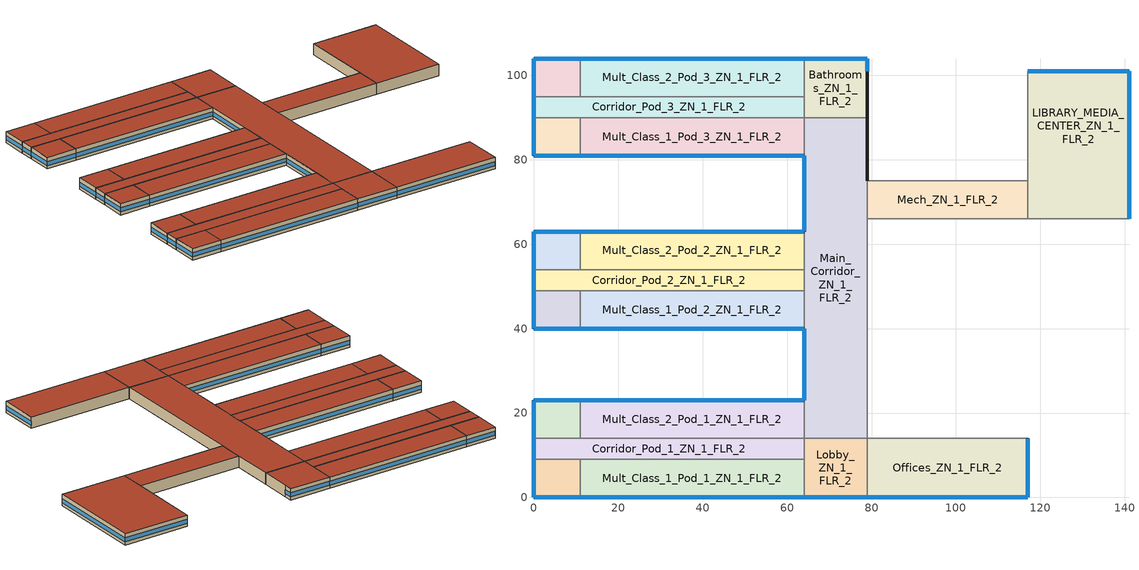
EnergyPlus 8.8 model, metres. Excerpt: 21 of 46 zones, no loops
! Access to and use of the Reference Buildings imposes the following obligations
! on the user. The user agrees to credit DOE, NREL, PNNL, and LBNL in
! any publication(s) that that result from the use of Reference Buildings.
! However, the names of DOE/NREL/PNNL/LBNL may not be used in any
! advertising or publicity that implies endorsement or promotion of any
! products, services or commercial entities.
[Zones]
Bathrooms_ZN_1_FLR_2
 floor to Bathrooms_ZN_1_FLR_1 (INT-FLOOR-TOPSIDE): 64,104 79,104 79,90 64,90 z4
 wall outside (Steel Frame Non-res Ext Wall): 79,90 79,101 79,104 64,104 z4:8
 wall to Main_Corridor_ZN_1_FLR_2 (int-walls): 64,90 79,90 z4:8
 wall to Mult_Class_2_Pod_3_ZN_1_FLR_2 (int-walls): 64,104 64,95 z4:8
 wall to Corridor_Pod_3_ZN_1_FLR_2 (int-walls): 64,95 64,90 z4:8
 window (Window Non-res Fixed): 79,101.05 79,103.95 z5.1:6.55; 78.95,104 64.05,104 z5.1:6.51
 roof outside (IEAD Non-res Roof): 64,90 79,90 79,104 64,104 z8
Corner_Class_1_Pod_1_ZN_1_FLR_2
 floor to Corner_Class_1_Pod_1_ZN_1_FLR_1 (INT-FLOOR-TOPSIDE): 0,9 11,9 11,0 0,0 z4
 wall outside (Steel Frame Non-res Ext Wall): 0,9 0,0 11,0 z4:8
 wall to Mult_Class_1_Pod_1_ZN_1_FLR_2 (int-walls): 11,0 11,9 z4:8
 wall to Corridor_Pod_1_ZN_1_FLR_2 (int-walls): 11,9 0,9 z4:8
 window (Window Non-res Fixed): 0.05,0 10.95,0 z5.1:6.51; 0,8.95 0,0.05 z5.1:6.52
 roof outside (IEAD Non-res Roof): 0,0 11,0 11,9 0,9 z8
Corner_Class_1_Pod_2_ZN_1_FLR_2
 floor to Corner_Class_1_Pod_2_ZN_1_FLR_1 (INT-FLOOR-TOPSIDE): 0,49 11,49 11,40 0,40 z4
 wall outside (Steel Frame Non-res Ext Wall): 0,49 0,40 11,40 z4:8
 wall to Mult_Class_1_Pod_2_ZN_1_FLR_2 (int-walls): 11,40 11,49 z4:8
 wall to Corridor_Pod_2_ZN_1_FLR_2 (int-walls): 11,49 0,49 z4:8
 window (Window Non-res Fixed): 0.05,40 10.95,40 z5.1:6.51; 0,48.95 0,40.05 z5.1:6.52
 roof outside (IEAD Non-res Roof): 0,40 11,40 11,49 0,49 z8
Corner_Class_1_Pod_3_ZN_1_FLR_2
 floor to Corner_Class_1_Pod_3_ZN_1_FLR_1 (INT-FLOOR-TOPSIDE): 0,90 11,90 11,81 0,81 z4
 wall outside (Steel Frame Non-res Ext Wall): 0,90 0,81 11,81 z4:8
 wall to Mult_Class_1_Pod_3_ZN_1_FLR_2 (int-walls): 11,81 11,90 z4:8
 wall to Corridor_Pod_3_ZN_1_FLR_2 (int-walls): 11,90 0,90 z4:8
 window (Window Non-res Fixed): 0.05,81 10.95,81 z5.1:6.51; 0,89.95 0,81.05 z5.1:6.52
 roof outside (IEAD Non-res Roof): 0,81 11,81 11,90 0,90 z8
Corner_Class_2_Pod_1_ZN_1_FLR_2
 floor to Corner_Class_2_Pod_1_ZN_1_FLR_1 (INT-FLOOR-TOPSIDE): 0,23 11,23 11,14 0,14 z4
 wall outside (Steel Frame Non-res Ext Wall): 11,23 0,23 0,14 z4:8
 wall to Corridor_Pod_1_ZN_1_FLR_2 (int-walls): 0,14 11,14 z4:8
 wall to Mult_Class_2_Pod_1_ZN_1_FLR_2 (int-walls): 11,14 11,23 z4:8
 window (Window Non-res Fixed): 10.95,23 0.05,23 z5.1:6.51; 0,22.95 0,14.05 z5.1:6.52
 roof outside (IEAD Non-res Roof): 0,14 11,14 11,23 0,23 z8
Corner_Class_2_Pod_2_ZN_1_FLR_2
 floor to Corner_Class_2_Pod_2_ZN_1_FLR_1 (INT-FLOOR-TOPSIDE): 0,63 11,63 11,54 0,54 z4
 wall outside (Steel Frame Non-res Ext Wall): 11,63 0,63 0,54 z4:8
 wall to Corridor_Pod_2_ZN_1_FLR_2 (int-walls): 0,54 11,54 z4:8
 wall to Mult_Class_2_Pod_2_ZN_1_FLR_2 (int-walls): 11,54 11,63 z4:8
 window (Window Non-res Fixed): 10.95,63 0.05,63 z5.1:6.51; 0,62.95 0,54.05 z5.1:6.52
 roof outside (IEAD Non-res Roof): 0,54 11,54 11,63 0,63 z8
Corner_Class_2_Pod_3_ZN_1_FLR_2
 floor to Corner_Class_2_Pod_3_ZN_1_FLR_1 (INT-FLOOR-TOPSIDE): 0,104 11,104 11,95 0,95 z4
 wall outside (Steel Frame Non-res Ext Wall): 11,104 0,104 0,95 z4:8
 wall to Corridor_Pod_3_ZN_1_FLR_2 (int-walls): 0,95 11,95 z4:8
 wall to Mult_Class_2_Pod_3_ZN_1_FLR_2 (int-walls): 11,95 11,104 z4:8
 window (Window Non-res Fixed): 10.95,104 0.05,104 z5.1:6.51; 0,103.95 0,95.05 z5.1:6.52
 roof outside (IEAD Non-res Roof): 0,95 11,95 11,104 0,104 z8
Corridor_Pod_1_ZN_1_FLR_2
 floor to Corridor_Pod_1_ZN_1_FLR_1 (INT-FLOOR-TOPSIDE): 0,14 64,14 64,9 0,9 z4
 wall outside (Steel Frame Non-res Ext Wall): 0,14 0,9 z4:8
 wall to Mult_Class_1_Pod_1_ZN_1_FLR_2 (int-walls): 11,9 64,9 z4:8
 wall to Lobby_ZN_1_FLR_2 (int-walls): 64,9 64,14 z4:8
 wall to Mult_Class_2_Pod_1_ZN_1_FLR_2 (int-walls): 64,14 11,14 z4:8
 window (Window Non-res Fixed): 0,13.95 0,9.05 z5.1:6.53
 roof outside (IEAD Non-res Roof): 0,9 64,9 64,14 0,14 z8
Corridor_Pod_2_ZN_1_FLR_2
 floor to Corridor_Pod_2_ZN_1_FLR_1 (INT-FLOOR-TOPSIDE): 0,54 64,54 64,49 0,49 z4
 wall outside (Steel Frame Non-res Ext Wall): 0,54 0,49 z4:8
 wall to Mult_Class_1_Pod_2_ZN_1_FLR_2 (int-walls): 11,49 64,49 z4:8
 wall to Main_Corridor_ZN_1_FLR_2 (int-walls): 64,49 64,54 z4:8
 wall to Mult_Class_2_Pod_2_ZN_1_FLR_2 (int-walls): 64,54 11,54 z4:8
 window (Window Non-res Fixed): 0,53.95 0,49.05 z5.1:6.53
 roof outside (IEAD Non-res Roof): 0,49 64,49 64,54 0,54 z8
Corridor_Pod_3_ZN_1_FLR_2
 floor to Corridor_Pod_3_ZN_1_FLR_1 (INT-FLOOR-TOPSIDE): 0,95 64,95 64,90 0,90 z4
 wall outside (Steel Frame Non-res Ext Wall): 0,95 0,90 z4:8
 wall to Mult_Class_1_Pod_3_ZN_1_FLR_2 (int-walls): 11,90 64,90 z4:8
 wall to Mult_Class_2_Pod_3_ZN_1_FLR_2 (int-walls): 64,95 11,95 z4:8
 window (Window Non-res Fixed): 0,94.95 0,90.05 z5.1:6.53
 roof outside (IEAD Non-res Roof): 0,90 64,90 64,95 0,95 z8
LIBRARY_MEDIA_CENTER_ZN_1_FLR_2
 floor to Kitchen_ZN_1_FLR_1 (INT-FLOOR-TOPSIDE): 117,75 141,75 141,66 117,66 z4
 floor to Cafeteria_ZN_1_FLR_1 (INT-FLOOR-TOPSIDE): 117,101 141,101 141,75 117,75 z4
 wall outside (Steel Frame Non-res Ext Wall): 141,66 141,101 117,101 z4:8
 wall to Aux_Gym_ZN_1_FLR_1 (int-walls): 117,66 141,66 z4:8
 wall to Mech_ZN_1_FLR_2 (int-walls): 117,75 117,66 z4:8
 wall to Auditorium_ZN_1_FLR_1 (int-walls): 117,101 117,75 z4:8
 window (Window Non-res Fixed): 141,66.05 141,100.95 z5.1:6.52; 140.95,101 117.05,101 z5.1:6.51
 roof outside (IEAD Non-res Roof): 117,66 141,66 141,101 117,101 z8
Lobby_ZN_1_FLR_2
 floor to Lobby_ZN_1_FLR_1 (INT-FLOOR-TOPSIDE): 64,14 79,14 79,0 64,0 z4
 wall outside (Steel Frame Non-res Ext Wall): 64,0 79,0 z4:8
 wall to Offices_ZN_1_FLR_2 (int-walls): 79,0 79,14 z4:8
 wall to Main_Corridor_ZN_1_FLR_2 (int-walls): 79,14 64,14 z4:8
 wall to Mult_Class_1_Pod_1_ZN_1_FLR_2 (int-walls): 64,9 64,0 z4:8
 window (Window Non-res Fixed): 64.05,0 78.95,0 z5.1:6.51
 roof outside (IEAD Non-res Roof): 64,0 79,0 79,14 64,14 z8
Main_Corridor_ZN_1_FLR_2
 floor to Main_Corridor_ZN_1_FLR_1 (INT-FLOOR-TOPSIDE): 64,90 79,90 79,14 64,14 z4
 wall outside (Steel Frame Non-res Ext Wall): 64,40 64,23 / 79,75 79,90 / 64,81 64,63 z4:8
 wall to Mult_Class_1_Pod_2_ZN_1_FLR_2 (int-walls): 64,49 64,40 z4:8
 wall to Mult_Class_2_Pod_1_ZN_1_FLR_2 (int-walls): 64,23 64,14 z4:8
 wall to Gym_ZN_1_FLR_1 (int-walls): 79,14 79,66 z4:8
 wall to Mech_ZN_1_FLR_2 (int-walls): 79,66 79,75 z4:8
 wall to Mult_Class_1_Pod_3_ZN_1_FLR_2 (int-walls): 64,90 64,81 z4:8
 wall to Mult_Class_2_Pod_2_ZN_1_FLR_2 (int-walls): 64,63 64,54 z4:8
 window (Window Non-res Fixed): 64,39.95 64,23.05 / 64,80.95 64,63.05 z5.1:6.51
 roof outside (IEAD Non-res Roof): 64,14 79,14 79,90 64,90 z8
Mech_ZN_1_FLR_2
 floor to Mech_ZN_1_FLR_1 (INT-FLOOR-TOPSIDE): 79,75 117,75 117,66 79,66 z4
 wall to Gym_ZN_1_FLR_1 (int-walls): 79,66 117,66 z4:8
 wall to Auditorium_ZN_1_FLR_1 (int-walls): 117,75 79,75 z4:8
 roof outside (IEAD Non-res Roof): 79,66 117,66 117,75 79,75 z8
Mult_Class_1_Pod_1_ZN_1_FLR_2
 floor to Mult_Class_1_Pod_1_ZN_1_FLR_1 (INT-FLOOR-TOPSIDE): 11,9 64,9 64,0 11,0 z4
 wall outside (Steel Frame Non-res Ext Wall): 11,0 64,0 z4:8
 window (Window Non-res Fixed): 11.05,0 63.95,0 z5.1:6.5
 roof outside (IEAD Non-res Roof): 11,0 64,0 64,9 11,9 z8
Mult_Class_1_Pod_2_ZN_1_FLR_2
 floor to Mult_Class_1_Pod_2_ZN_1_FLR_1 (INT-FLOOR-TOPSIDE): 11,49 64,49 64,40 11,40 z4
 wall outside (Steel Frame Non-res Ext Wall): 11,40 64,40 z4:8
 window (Window Non-res Fixed): 11.05,40 63.95,40 z5.1:6.5
 roof outside (IEAD Non-res Roof): 11,40 64,40 64,49 11,49 z8
Mult_Class_1_Pod_3_ZN_1_FLR_2
 floor to Mult_Class_1_Pod_3_ZN_1_FLR_1 (INT-FLOOR-TOPSIDE): 11,90 64,90 64,81 11,81 z4
 wall outside (Steel Frame Non-res Ext Wall): 11,81 64,81 z4:8
 window (Window Non-res Fixed): 11.05,81 63.95,81 z5.1:6.5
 roof outside (IEAD Non-res Roof): 11,81 64,81 64,90 11,90 z8
Mult_Class_2_Pod_1_ZN_1_FLR_2
 floor to Mult_Class_2_Pod_1_ZN_1_FLR_1 (INT-FLOOR-TOPSIDE): 11,23 64,23 64,14 11,14 z4
 wall outside (Steel Frame Non-res Ext Wall): 64,23 11,23 z4:8
 window (Window Non-res Fixed): 63.95,23 11.05,23 z5.1:6.5
 roof outside (IEAD Non-res Roof): 11,14 64,14 64,23 11,23 z8
Mult_Class_2_Pod_2_ZN_1_FLR_2
 floor to Mult_Class_2_Pod_2_ZN_1_FLR_1 (INT-FLOOR-TOPSIDE): 11,63 64,63 64,54 11,54 z4
 wall outside (Steel Frame Non-res Ext Wall): 64,63 11,63 z4:8
 window (Window Non-res Fixed): 63.95,63 11.05,63 z5.1:6.5
 roof outside (IEAD Non-res Roof): 11,54 64,54 64,63 11,63 z8
Mult_Class_2_Pod_3_ZN_1_FLR_2
 floor to Mult_Class_2_Pod_3_ZN_1_FLR_1 (INT-FLOOR-TOPSIDE): 11,104 64,104 64,95 11,95 z4
 wall outside (Steel Frame Non-res Ext Wall): 64,104 11,104 z4:8
 window (Window Non-res Fixed): 63.95,104 11.05,104 z5.1:6.5
 roof outside (IEAD Non-res Roof): 11,95 64,95 64,104 11,104 z8
Offices_ZN_1_FLR_2
 floor to Offices_ZN_1_FLR_1 (INT-FLOOR-TOPSIDE): 79,14 117,14 117,0 79,0 z4
 wall outside (Steel Frame Non-res Ext Wall): 79,0 117,0 117,14 z4:8
 wall to Gym_ZN_1_FLR_1 (int-walls): 117,14 79,14 z4:8
 window (Window Non-res Fixed): 79.05,0 116.95,0 z5.1:6.5; 117,0.05 117,13.95 z5.1:6.51
 roof outside (IEAD Non-res Roof): 79,0 117,0 117,14 79,14 z8
[Building]
Ref Bldg Secondary School New2004_v1.3_5.0: North Axis {deg}=0; Terrain=City; Loads Convergence Tolerance Value=0.04; Temperature Convergence Tolerance Value {deltaC}=0.2; Solar Distribution=FullInteriorAndExterior; Maximum Number of Warmup Days=25; Minimum Number of Warmup Days=6
[Site:Location]
USA MD-BALTIMORE: Latitude {deg}=39.17; Longitude {deg}=-76.67; Time Zone {hr}=-5; Elevation {m}=47
[SizingPeriod:DesignDay] Day of Month=21; Humidity Condition Type=Wetbulb; Barometric Pressure {Pa}=100762; Rain Indicator=No; Snow Indicator=No; Daylight Saving Time Indicator=No; Solar Model Indicator=ASHRAEClearSky
Name | Month | Day Type | Maximum Dry-Bulb Temperature {C} | Daily Dry-Bulb Temperature Range {deltaC} | Wetbulb or DewPoint at Maximum Dry-Bulb {C} | Wind Speed {m/s} | Wind Direction {deg} | Sky Clearness
BALTIMORE Ann Htg 99.6% Condns DB | 1 | WinterDesignDay | -11 | 0 | -11 | 3.9 | 270 | 0
BALTIMORE Ann Clg .4% Condns WB=>MDB | 7 | SummerDesignDay | 31.3 | 10.4 | 25.6 | 4.7 | 280 | 1
[Site:WaterMainsTemperature]
Calculation Method=CORRELATION; Annual Average Outdoor Air Temperature {C}=12.56; Maximum Difference In Monthly Average Outdoor Air Temperatures {deltaC}=25.2
[Site:GroundTemperature:BuildingSurface]
19.713, 19.665, 19.706, 19.745, 20.486, 22.11, 22.459, 22.554, 22.169, 20.607, 20.047, 19.805
[Construction]
Steel Frame Non-res Ext Wall: Wood Siding, Steel Frame NonRes Wall Insulation, 1/2IN Gypsum
IEAD Non-res Roof: Roof Membrane, IEAD NonRes Roof Insulation, Metal Decking
int-walls: 1/2IN Gypsum, 1/2IN Gypsum
INT-FLOOR-TOPSIDE: MAT-CC05 4 HW CONCRETE, CP02 CARPET PAD
Window Non-res Fixed: NonRes Fixed Assembly Window
InteriorFurnishings: Std Wood 6inch
[Material] Thermal Absorptance=0.9
Name | Roughness | Thickness {m} | Conductivity {W/m-K} | Density {kg/m3} | Specific Heat {J/kg-K} | Solar Absorptance | Visible Absorptance
Steel Frame NonRes Wall Insulation | MediumRough | 0.0539159 | 0.049 | 265 | 836.8 | 0.7 | 0.7
IEAD NonRes Roof Insulation | MediumRough | 0.124663 | 0.049 | 265 | 836.8 | 0.7 | 0.7
Std Wood 6inch | MediumSmooth | 0.15 | 0.12 | 540 | 1210 | 0.7 | 0.7
Wood Siding | MediumSmooth | 0.01 | 0.11 | 544.62 | 1210 | 0.78 | 0.78
1/2IN Gypsum | Smooth | 0.0127 | 0.16 | 784.9 | 830 | 0.92 | 0.92
Roof Membrane | VeryRough | 0.0095 | 0.16 | 1121.29 | 1460 | 0.7 | 0.7
Metal Decking | MediumSmooth | 0.0015 | 45.006 | 7680 | 418.4 | 0.7 | 0.3
MAT-CC05 4 HW CONCRETE | Rough | 0.1016 | 1.311 | 2240 | 836.8 | 0.7 | 0.7
[WindowMaterial:SimpleGlazingSystem]
NonRes Fixed Assembly Window: U-Factor {W/m2-K}=3.23646; Solar Heat Gain Coefficient=0.39
[Material:NoMass]
CP02 CARPET PAD: Roughness=VeryRough; Thermal Resistance {m2-K/W}=0.2165; Thermal Absorptance=0.9; Solar Absorptance=0.7; Visible Absorptance=0.8
[Zone] Type=1; Multiplier=1; Floor Area {m2}=autocalculate; Part of Total Floor Area=Yes
Bathrooms_ZN_1_FLR_2; Corner_Class_1_Pod_1_ZN_1_FLR_2; Corner_Class_1_Pod_2_ZN_1_FLR_2; Corner_Class_1_Pod_3_ZN_1_FLR_2; Corner_Class_2_Pod_1_ZN_1_FLR_2; Corner_Class_2_Pod_2_ZN_1_FLR_2; Corner_Class_2_Pod_3_ZN_1_FLR_2; Corridor_Pod_1_ZN_1_FLR_2; Corridor_Pod_2_ZN_1_FLR_2; Corridor_Pod_3_ZN_1_FLR_2; LIBRARY_MEDIA_CENTER_ZN_1_FLR_2; Lobby_ZN_1_FLR_2; Main_Corridor_ZN_1_FLR_2; Mech_ZN_1_FLR_2; Mult_Class_1_Pod_1_ZN_1_FLR_2; Mult_Class_1_Pod_2_ZN_1_FLR_2; Mult_Class_1_Pod_3_ZN_1_FLR_2; Mult_Class_2_Pod_1_ZN_1_FLR_2; Mult_Class_2_Pod_2_ZN_1_FLR_2; Mult_Class_2_Pod_3_ZN_1_FLR_2; Offices_ZN_1_FLR_2
[People] Number of People Calculation Method=Area/Person; Fraction Radiant=0.3; Sensible Heat Fraction=AUTOCALCULATE; Activity Level Schedule=ACTIVITY_SCH; Enable ASHRAE 55 Comfort Warnings=No; Mean Radiant Temperature Calculation Type=ZoneAveraged; Work Efficiency Schedule=WORK_EFF_SCH; Clothing Insulation Calculation Method=ClothingInsulationSchedule; Clothing Insulation Schedule=CLOTHING_SCH; Air Velocity Schedule=AIR_VELO_SCH; Thermal Comfort Model 1 Type=FANGER
Name | Zone or ZoneList | Number of People Schedule | Zone Floor Area per Person {m2/person}
Bathrooms_ZN_1_FLR_2 People | Bathrooms_ZN_1_FLR_2 | BLDG_OCC_SCH | 10
Corner_Class_1_Pod_1_ZN_1_FLR_2 People | Corner_Class_1_Pod_1_ZN_1_FLR_2 | BLDG_OCC_SCH | 4
Corner_Class_1_Pod_2_ZN_1_FLR_2 People | Corner_Class_1_Pod_2_ZN_1_FLR_2 | BLDG_OCC_SCH | 4
Corner_Class_1_Pod_3_ZN_1_FLR_2 People | Corner_Class_1_Pod_3_ZN_1_FLR_2 | BLDG_OCC_SCH | 4
Corner_Class_2_Pod_1_ZN_1_FLR_2 People | Corner_Class_2_Pod_1_ZN_1_FLR_2 | BLDG_OCC_SCH | 4
Corner_Class_2_Pod_2_ZN_1_FLR_2 People | Corner_Class_2_Pod_2_ZN_1_FLR_2 | BLDG_OCC_SCH | 4
Corner_Class_2_Pod_3_ZN_1_FLR_2 People | Corner_Class_2_Pod_3_ZN_1_FLR_2 | BLDG_OCC_SCH | 4
Corridor_Pod_1_ZN_1_FLR_2 People | Corridor_Pod_1_ZN_1_FLR_2 | BLDG_OCC_SCH | 10
Corridor_Pod_2_ZN_1_FLR_2 People | Corridor_Pod_2_ZN_1_FLR_2 | BLDG_OCC_SCH | 10
Corridor_Pod_3_ZN_1_FLR_2 People | Corridor_Pod_3_ZN_1_FLR_2 | BLDG_OCC_SCH | 10
LIBRARY_MEDIA_CENTER_ZN_1_FLR_2 People | LIBRARY_MEDIA_CENTER_ZN_1_FLR_2 | BLDG_OCC_SCH | 4.35
Mech_ZN_1_FLR_2 People | Mech_ZN_1_FLR_2 | BLDG_OCC_SCH | 100
Mult_Class_1_Pod_1_ZN_1_FLR_2 People | Mult_Class_1_Pod_1_ZN_1_FLR_2 | BLDG_OCC_SCH | 4
Mult_Class_1_Pod_2_ZN_1_FLR_2 People | Mult_Class_1_Pod_2_ZN_1_FLR_2 | BLDG_OCC_SCH | 4
Mult_Class_1_Pod_3_ZN_1_FLR_2 People | Mult_Class_1_Pod_3_ZN_1_FLR_2 | BLDG_OCC_SCH_Extend | 4
Mult_Class_2_Pod_1_ZN_1_FLR_2 People | Mult_Class_2_Pod_1_ZN_1_FLR_2 | BLDG_OCC_SCH | 4
Mult_Class_2_Pod_2_ZN_1_FLR_2 People | Mult_Class_2_Pod_2_ZN_1_FLR_2 | BLDG_OCC_SCH | 4
Mult_Class_2_Pod_3_ZN_1_FLR_2 People | Mult_Class_2_Pod_3_ZN_1_FLR_2 | BLDG_OCC_SCH_Extend | 4
Offices_ZN_1_FLR_2 People | Offices_ZN_1_FLR_2 | BLDG_OCC_SCH_Offices | 20
[Lights] Schedule=BLDG_LIGHT_SCH; Design Level Calculation Method=Watts/Area; Return Air Fraction=0; Fraction Radiant=0.37; Fraction Visible=0.2; Fraction Replaceable=1; Return Air Fraction Calculated from Plenum Temperature=No
Name | Zone or ZoneList | Watts per Zone Floor Area {W/m2}
Bathrooms_ZN_1_FLR_2_Lights | Bathrooms_ZN_1_FLR_2 | 9.68
Corner_Class_1_Pod_1_ZN_1_FLR_2_Lights | Corner_Class_1_Pod_1_ZN_1_FLR_2 | 15.06
Corner_Class_1_Pod_2_ZN_1_FLR_2_Lights | Corner_Class_1_Pod_2_ZN_1_FLR_2 | 15.06
Corner_Class_1_Pod_3_ZN_1_FLR_2_Lights | Corner_Class_1_Pod_3_ZN_1_FLR_2 | 15.06
Corner_Class_2_Pod_1_ZN_1_FLR_2_Lights | Corner_Class_2_Pod_1_ZN_1_FLR_2 | 15.06
Corner_Class_2_Pod_2_ZN_1_FLR_2_Lights | Corner_Class_2_Pod_2_ZN_1_FLR_2 | 15.06
Corner_Class_2_Pod_3_ZN_1_FLR_2_Lights | Corner_Class_2_Pod_3_ZN_1_FLR_2 | 15.06
Corridor_Pod_1_ZN_1_FLR_2_Lights | Corridor_Pod_1_ZN_1_FLR_2 | 5.38
Corridor_Pod_2_ZN_1_FLR_2_Lights | Corridor_Pod_2_ZN_1_FLR_2 | 5.38
Corridor_Pod_3_ZN_1_FLR_2_Lights | Corridor_Pod_3_ZN_1_FLR_2 | 5.38
LIBRARY_MEDIA_CENTER_ZN_1_FLR_2_Lights | LIBRARY_MEDIA_CENTER_ZN_1_FLR_2 | 13.99
Lobby_ZN_1_FLR_2_Lights | Lobby_ZN_1_FLR_2 | 13.99
Main_Corridor_ZN_1_FLR_2_Lights | Main_Corridor_ZN_1_FLR_2 | 5.38
Mech_ZN_1_FLR_2_Lights | Mech_ZN_1_FLR_2 | 16.14
Mult_Class_1_Pod_1_ZN_1_FLR_2_Lights | Mult_Class_1_Pod_1_ZN_1_FLR_2 | 15.06
Mult_Class_1_Pod_2_ZN_1_FLR_2_Lights | Mult_Class_1_Pod_2_ZN_1_FLR_2 | 15.06
Mult_Class_1_Pod_3_ZN_1_FLR_2_Lights | Mult_Class_1_Pod_3_ZN_1_FLR_2 | 15.06
Mult_Class_2_Pod_1_ZN_1_FLR_2_Lights | Mult_Class_2_Pod_1_ZN_1_FLR_2 | 15.06
Mult_Class_2_Pod_2_ZN_1_FLR_2_Lights | Mult_Class_2_Pod_2_ZN_1_FLR_2 | 15.06
Mult_Class_2_Pod_3_ZN_1_FLR_2_Lights | Mult_Class_2_Pod_3_ZN_1_FLR_2 | 15.06
Offices_ZN_1_FLR_2_Lights | Offices_ZN_1_FLR_2 | 11.84
[ElectricEquipment] Schedule=BLDG_EQUIP_SCH; Design Level Calculation Method=Watts/Area; Fraction Latent=0; Fraction Radiant=0.5; Fraction Lost=0
Name | Zone or ZoneList | Watts per Zone Floor Area {W/m2}
Bathrooms_ZN_1_FLR_2_PlugMisc_Equip | Bathrooms_ZN_1_FLR_2 | 4
Corner_Class_1_Pod_1_ZN_1_FLR_2_PlugMisc_Equip | Corner_Class_1_Pod_1_ZN_1_FLR_2 | 10
Corner_Class_1_Pod_2_ZN_1_FLR_2_PlugMisc_Equip | Corner_Class_1_Pod_2_ZN_1_FLR_2 | 10
Corner_Class_1_Pod_3_ZN_1_FLR_2_PlugMisc_Equip | Corner_Class_1_Pod_3_ZN_1_FLR_2 | 10
Corner_Class_2_Pod_1_ZN_1_FLR_2_PlugMisc_Equip | Corner_Class_2_Pod_1_ZN_1_FLR_2 | 10
Corner_Class_2_Pod_2_ZN_1_FLR_2_PlugMisc_Equip | Corner_Class_2_Pod_2_ZN_1_FLR_2 | 10
Corner_Class_2_Pod_3_ZN_1_FLR_2_PlugMisc_Equip | Corner_Class_2_Pod_3_ZN_1_FLR_2 | 10
Corridor_Pod_1_ZN_1_FLR_2_PlugMisc_Equip | Corridor_Pod_1_ZN_1_FLR_2 | 4
Corridor_Pod_2_ZN_1_FLR_2_PlugMisc_Equip | Corridor_Pod_2_ZN_1_FLR_2 | 4
Corridor_Pod_3_ZN_1_FLR_2_PlugMisc_Equip | Corridor_Pod_3_ZN_1_FLR_2 | 4
LIBRARY_MEDIA_CENTER_ZN_1_FLR_2_PlugMisc_Equip | LIBRARY_MEDIA_CENTER_ZN_1_FLR_2 | 10
Lobby_ZN_1_FLR_2_PlugMisc_Equip | Lobby_ZN_1_FLR_2 | 4
Main_Corridor_ZN_1_FLR_2_PlugMisc_Equip | Main_Corridor_ZN_1_FLR_2 | 4
Mech_ZN_1_FLR_2_PlugMisc_Equip | Mech_ZN_1_FLR_2 | 4
Mult_Class_1_Pod_1_ZN_1_FLR_2_PlugMisc_Equip | Mult_Class_1_Pod_1_ZN_1_FLR_2 | 10
Mult_Class_1_Pod_2_ZN_1_FLR_2_PlugMisc_Equip | Mult_Class_1_Pod_2_ZN_1_FLR_2 | 10
Mult_Class_1_Pod_3_ZN_1_FLR_2_PlugMisc_Equip | Mult_Class_1_Pod_3_ZN_1_FLR_2 | 10
Mult_Class_2_Pod_1_ZN_1_FLR_2_PlugMisc_Equip | Mult_Class_2_Pod_1_ZN_1_FLR_2 | 10
Mult_Class_2_Pod_2_ZN_1_FLR_2_PlugMisc_Equip | Mult_Class_2_Pod_2_ZN_1_FLR_2 | 10
Mult_Class_2_Pod_3_ZN_1_FLR_2_PlugMisc_Equip | Mult_Class_2_Pod_3_ZN_1_FLR_2 | 10
Offices_ZN_1_FLR_2_PlugMisc_Equip | Offices_ZN_1_FLR_2 | 10.8
[Exterior:Lights]
Exterior Facade Lighting: Schedule=ALWAYS_ON; Design Level {W}=17927; Control Option=AstronomicalClock
[ZoneInfiltration:DesignFlowRate] Schedule=INFIL_SCH; Design Flow Rate Calculation Method=Flow/ExteriorWallArea; Flow per Exterior Surface Area {m3/s-m2}=0.000302; Constant Term Coefficient=1; Temperature Term Coefficient=0; Velocity Term Coefficient=0; Velocity Squared Term Coefficient=0
Name | Zone or ZoneList
Bathrooms_ZN_1_FLR_2_Infiltration | Bathrooms_ZN_1_FLR_2
Corner_Class_1_Pod_1_ZN_1_FLR_2_Infiltration | Corner_Class_1_Pod_1_ZN_1_FLR_2
Corner_Class_1_Pod_2_ZN_1_FLR_2_Infiltration | Corner_Class_1_Pod_2_ZN_1_FLR_2
Corner_Class_1_Pod_3_ZN_1_FLR_2_Infiltration | Corner_Class_1_Pod_3_ZN_1_FLR_2
Corner_Class_2_Pod_1_ZN_1_FLR_2_Infiltration | Corner_Class_2_Pod_1_ZN_1_FLR_2
Corner_Class_2_Pod_2_ZN_1_FLR_2_Infiltration | Corner_Class_2_Pod_2_ZN_1_FLR_2
Corner_Class_2_Pod_3_ZN_1_FLR_2_Infiltration | Corner_Class_2_Pod_3_ZN_1_FLR_2
Corridor_Pod_1_ZN_1_FLR_2_Infiltration | Corridor_Pod_1_ZN_1_FLR_2
Corridor_Pod_2_ZN_1_FLR_2_Infiltration | Corridor_Pod_2_ZN_1_FLR_2
Corridor_Pod_3_ZN_1_FLR_2_Infiltration | Corridor_Pod_3_ZN_1_FLR_2
LIBRARY_MEDIA_CENTER_ZN_1_FLR_2_Infiltration | LIBRARY_MEDIA_CENTER_ZN_1_FLR_2
Lobby_ZN_1_FLR_2_Infiltration | Lobby_ZN_1_FLR_2
Main_Corridor_ZN_1_FLR_2_Infiltration | Main_Corridor_ZN_1_FLR_2
Mult_Class_1_Pod_1_ZN_1_FLR_2_Infiltration | Mult_Class_1_Pod_1_ZN_1_FLR_2
Mult_Class_1_Pod_2_ZN_1_FLR_2_Infiltration | Mult_Class_1_Pod_2_ZN_1_FLR_2
Mult_Class_1_Pod_3_ZN_1_FLR_2_Infiltration | Mult_Class_1_Pod_3_ZN_1_FLR_2
Mult_Class_2_Pod_1_ZN_1_FLR_2_Infiltration | Mult_Class_2_Pod_1_ZN_1_FLR_2
Mult_Class_2_Pod_2_ZN_1_FLR_2_Infiltration | Mult_Class_2_Pod_2_ZN_1_FLR_2
Mult_Class_2_Pod_3_ZN_1_FLR_2_Infiltration | Mult_Class_2_Pod_3_ZN_1_FLR_2
Offices_ZN_1_FLR_2_Infiltration | Offices_ZN_1_FLR_2
[InternalMass] Construction=InteriorFurnishings
Name | Zone | Surface Area {m2}
Bathrooms_ZN_1_FLR_2 Internal Mass | Bathrooms_ZN_1_FLR_2 | 420
Corner_Class_1_Pod_1_ZN_1_FLR_2 Internal Mass | Corner_Class_1_Pod_1_ZN_1_FLR_2 | 198
Corner_Class_1_Pod_2_ZN_1_FLR_2 Internal Mass | Corner_Class_1_Pod_2_ZN_1_FLR_2 | 198
Corner_Class_1_Pod_3_ZN_1_FLR_2 Internal Mass | Corner_Class_1_Pod_3_ZN_1_FLR_2 | 198
Corner_Class_2_Pod_1_ZN_1_FLR_2 Internal Mass | Corner_Class_2_Pod_1_ZN_1_FLR_2 | 198
Corner_Class_2_Pod_2_ZN_1_FLR_2 Internal Mass | Corner_Class_2_Pod_2_ZN_1_FLR_2 | 198
Corner_Class_2_Pod_3_ZN_1_FLR_2 Internal Mass | Corner_Class_2_Pod_3_ZN_1_FLR_2 | 198
Corridor_Pod_1_ZN_1_FLR_2 Internal Mass | Corridor_Pod_1_ZN_1_FLR_2 | 640
Corridor_Pod_2_ZN_1_FLR_2 Internal Mass | Corridor_Pod_2_ZN_1_FLR_2 | 640
Corridor_Pod_3_ZN_1_FLR_2 Internal Mass | Corridor_Pod_3_ZN_1_FLR_2 | 640
LIBRARY_MEDIA_CENTER_ZN_1_FLR_2 Internal Mass | LIBRARY_MEDIA_CENTER_ZN_1_FLR_2 | 1680
Lobby_ZN_1_FLR_2 Internal Mass | Lobby_ZN_1_FLR_2 | 420
Main_Corridor_ZN_1_FLR_2 Internal Mass | Main_Corridor_ZN_1_FLR_2 | 2280
Mech_ZN_1_FLR_2 Internal Mass | Mech_ZN_1_FLR_2 | 684
Mult_Class_1_Pod_1_ZN_1_FLR_2 Internal Mass | Mult_Class_1_Pod_1_ZN_1_FLR_2 | 954
Mult_Class_1_Pod_2_ZN_1_FLR_2 Internal Mass | Mult_Class_1_Pod_2_ZN_1_FLR_2 | 954
Mult_Class_1_Pod_3_ZN_1_FLR_2 Internal Mass | Mult_Class_1_Pod_3_ZN_1_FLR_2 | 954
Mult_Class_2_Pod_1_ZN_1_FLR_2 Internal Mass | Mult_Class_2_Pod_1_ZN_1_FLR_2 | 954
Mult_Class_2_Pod_2_ZN_1_FLR_2 Internal Mass | Mult_Class_2_Pod_2_ZN_1_FLR_2 | 954
Mult_Class_2_Pod_3_ZN_1_FLR_2 Internal Mass | Mult_Class_2_Pod_3_ZN_1_FLR_2 | 954
Offices_ZN_1_FLR_2 Internal Mass | Offices_ZN_1_FLR_2 | 1064
[UtilityCost:Tariff]
Name | Output Meter | Conversion Factor Choice | Time of Use Period Schedule | Season Schedule | Demand Window Length | Monthly Charge or Variable | Group
VirginiaElec_GS-3LargeOnPeak | Electricity:Facility | kWh | VirginiaElectTOUSched | VirginiaElectSeasonSched | HalfHour | 119.8 | Comm Elect
VirginiaElec_GS-2MediumDemand; VirginiaElec_GS-1SmallGenServ | Electricity:Facility | kWh |  | VirginiaElectSeasonSched | HalfHour | 11.47 | Comm Elect
VA_EIAMonthlyRateGas | Gas:Facility | MCF |  |  |  | 0 | Comm Gas
[UtilityCost:Charge:Simple]
Name | Utility Cost Charge Simple | Tariff | Source Variable | Season | Category Variable | Cost per Unit Value or Variable
 | AnnualOn-PeakEnergyCharge | VirginiaElec_GS-3LargeOnPeak | PeakEnergy | Annual | EnergyCharges | 0.004
 | AnnualOffPeakEnergyCharge | VirginiaElec_GS-3LargeOnPeak | OffPeakEnergy | Annual | EnergyCharges | 0.0027
 | AnnualAllDayAEnergyCharge | VirginiaElec_GS-3LargeOnPeak | totalEnergy | Annual | EnergyCharges | 0.0176
 | AnnualAllDayBEnergyCharge | VirginiaElec_GS-3LargeOnPeak | totalEnergy | Annual | EnergyCharges | 0.0014
 | AnnualDistributionDemandCharge | VirginiaElec_GS-3LargeOnPeak | totalDemand | Annual | DemandCharges | 2.12
 | OnPeakElectSuppyDemandCharge | VirginiaElec_GS-3LargeOnPeak | peakDemand | Annual | DemandCharges | 12.154
 | AnnualElecSupplyAdjDemandCharge | VirginiaElec_GS-3LargeOnPeak | totalDemand | Annual | DemandCharges | -0.64
 | taxofsixPercent | VirginiaElec_GS-3LargeOnPeak | SubTotal | Annual | Taxes | 0.06
 | AnnualFuelRiderAEnergyCharge | VirginiaElec_GS-2MediumDemand | totalEnergy | Annual | EnergyCharges | 0.0176
 | AnnualFuelRiderBEnergyCharge | VirginiaElec_GS-2MediumDemand | totalEnergy | Annual | EnergyCharges | 0.0014
 | AnnualDistributionDemandCharge | VirginiaElec_GS-2MediumDemand | totalDemand | Annual | DemandCharges | 3.387
 | SummerDistributionDemandCharge | VirginiaElec_GS-2MediumDemand | totalDemand | Summer | DemandCharges | 2.844
 | WinterDistributionDemandCharge | VirginiaElec_GS-2MediumDemand | totalDemand | Winter | DemandCharges | 1.406
 | taxofsixPercent | VirginiaElec_GS-2MediumDemand | SubTotal | Annual | Taxes | 0.06
 | AnnualFuelRiderAEnergyCharge | VirginiaElec_GS-1SmallGenServ | totalEnergy | Annual | EnergyCharges | 0.0176
 | AnnualFuelRiderBEnergyCharge | VirginiaElec_GS-1SmallGenServ | totalEnergy | Annual | EnergyCharges | 0.0014
 | taxofsixPercent | VirginiaElec_GS-1SmallGenServ | SubTotal | Annual | Taxes | 0.06
 | MonthlyRateGasCharge | VA_EIAMonthlyRateGas | totalEnergy | Annual | EnergyCharges | VA_MonthlyGasRates
 | TaxofSixPercent | VA_EIAMonthlyRateGas | SubTotal | Annual | Taxes | 0.06
[UtilityCost:Qualify] Variable=TotalDemand; Season=Annual; Threshold Test=Count
Name | Utility Cost Qualify | Tariff | Qualify Type | Threshold Value or Variable | Number of Months
 | MinDemand500kw | VirginiaElec_GS-3LargeOnPeak | Minimum | 500 | 12
 | MaxDemand500kw | VirginiaElec_GS-2MediumDemand | Maximum | 500 | 1
 | MinDemand30kw | VirginiaElec_GS-2MediumDemand | Minimum | 30 | 12
 | MaxDemand30kw | VirginiaElec_GS-1SmallGenServ | Maximum | 30 | 1
[UtilityCost:Charge:Block] Source Variable=TotalEnergy; Category Variable=EnergyCharges
Name | Utility Cost Charge Block | Tariff | Season | Block Size Multiplier Value or Variable | Block Size 1 Value or Variable | Block 1 Cost per Unit Value or Variable | Block Size 2 Value or Variable | Block 2 Cost per Unit Value or Variable | Block Size 3 Value or Variable | Block 3 Cost per Unit Value or Variable | Block Size 4 Value or Variable | Block 4 Cost per Unit Value or Variable
 | AnnualEnergycharge | VirginiaElec_GS-2MediumDemand | Annual | TotalDemand | 150 | 0.0462 | 300 | 0.0259 | 450 | 0.0112 | remaining | 0.0027
 | SummerEnergycharge | VirginiaElec_GS-1SmallGenServ | Summer |  | 1400 | 0.0574 | remaining | 0.0629
 | WinterEnergycharge | VirginiaElec_GS-1SmallGenServ | Winter |  | 1400 | 0.0574 | remaining | 0.0369
[UtilityCost:Variable]
VA_MonthlyGasRates: Tariff=VA_EIAMonthlyRateGas; Variable Type=Currency; January Value=9.65; February Value=9.96; March Value=9.37; April Value=9.78; May Value=10.23; June Value=10.87; July Value=11.06; August Value=11.03; September Value=10.82; October Value=10.61; November Value=9.25; December Value=9.22
[Schedule:Compact]
ALWAYS_ON: Through: 12/31, For: AllDays, Until: 24:00, 1
BLDG_EQUIP_SCH: Through: 6/30, For: Weekdays SummerDesignDay, Until: 08:00, 0.35, Until: 17:00, 0.95, Until: 24:00, 0.35, For: AllOtherDays, Until: 24:00, 0.35, Through: 9/1, For: Weekdays SummerDesignDay, Until: 08:00, 0.25, Until: 17:00, 0.5, Until: 24:00, 0.25, For: AllOtherDays, Until: 24:00, 0.25, Through: 12/31, For: Weekdays SummerDesignDay, Until: 08:00, 0.35, Until: 17:00, 0.95, Until: 24:00, 0.35, For: AllOtherDays, Until: 24:00, 0.35
BLDG_LIGHT_SCH: Through: 6/30, For: Weekdays SummerDesignDay, Until: 07:00, 0.1773, Until: 21:00, 0.9, Until: 24:00, 0.1773, For: AllOtherDays, Until: 24:00, 0.1773, Through: 9/1, For: Weekdays SummerDesignDay, Until: 08:00, 0.1773, Until: 20:00, 0.5, Until: 24:00, 0.1773, For: AllOtherDays, Until: 24:00, 0.1773, Through: 12/31, For: Weekdays SummerDesignDay, Until: 07:00, 0.1773, Until: 21:00, 0.9, Until: 24:00, 0.1773, For: AllOtherDays, Until: 24:00, 0.1773
BLDG_OCC_SCH: Through: 6/30, For: Weekdays SummerDesignDay, Until: 08:00, 0, Until: 16:00, 0.7, Until: 21:00, 0.15, Until: 24:00, 0, For: AllOtherDays, Until: 24:00, 0, Through: 9/1, For: Weekdays SummerDesignDay, Until: 08:00, 0, Until: 21:00, 0.15, Until: 24:00, 0, For: AllOtherDays, Until: 24:00, 0, Through: 12/31, For: Weekdays SummerDesignDay, Until: 08:00, 0, Until: 16:00, 0.7, Until: 21:00, 0.15, Until: 24:00, 0, For: AllOtherDays, Until: 24:00, 0
BLDG_OCC_SCH_Extend: Through: 6/30, For: Weekdays SummerDesignDay, Until: 08:00, 0, Until: 16:00, 0.7, Until: 21:00, 0.7, Until: 24:00, 0, For: AllOtherDays, Until: 24:00, 0, Through: 9/1, For: Weekdays SummerDesignDay, Until: 08:00, 0, Until: 17:00, 0.5, Until: 21:00, 0.5, Until: 24:00, 0, For: AllOtherDays, Until: 24:00, 0, Through: 12/31, For: Weekdays SummerDesignDay, Until: 08:00, 0, Until: 17:00, 0.7, Until: 21:00, 0.7, Until: 24:00, 0, For: AllOtherDays, Until: 24:00, 0
BLDG_OCC_SCH_Offices: Through: 6/30, For: Weekdays SummerDesignDay, Until: 08:00, 0, Until: 17:00, 0.95, Until: 21:00, 0.15, Until: 24:00, 0, For: AllOtherDays, Until: 24:00, 0, Through: 9/1, For: Weekdays SummerDesignDay, Until: 08:00, 0, Until: 17:00, 0.5, Until: 24:00, 0, For: AllOtherDays, Until: 24:00, 0, Through: 12/31, For: Weekdays SummerDesignDay, Until: 08:00, 0, Until: 17:00, 0.95, Until: 21:00, 0.15, Until: 24:00, 0, For: AllOtherDays, Until: 24:00, 0
INFIL_SCH: Through: 12/31, For: AllDays, Until: 07:00, 1, Until: 21:00, 0.5, Until: 24:00, 1
ACTIVITY_SCH: Through: 12/31, For: AllDays, Until: 24:00, 120
AIR_VELO_SCH: Through: 12/31, For: AllDays, Until: 24:00, 0.2
CLOTHING_SCH: Through: 04/30, For: AllDays, Until: 24:00, 1.1, Through: 09/30, For: AllDays, Until: 24:00, 0.6, Through: 12/31, For: AllDays, Until: 24:00, 1.1
WORK_EFF_SCH: Through: 12/31, For: AllDays, Until: 24:00, 0
VirginiaElectSeasonSched: Through: 5/31, For: AllDays, Until: 24:00, 1, Through: 9/30, For: AllDays, Until: 24:00, 3, Through: 12/31, For: AllDays, Until: 24:00, 1
VirginiaElectTOUSched: Through: 5/31, For: WeekDays, Until: 10:00, 3, Until: 22:00, 1, Until: 24:00, 3, For: AllOtherDays, Until: 24:00, 3, Through: 9/30, For: WeekDays, Until: 8:00, 3, Until: 22:00, 1, Until: 24:00, 3, For: AllOtherDays, Until: 24:00, 3, Through: 12/31, For: WeekDays, Until: 10:00, 3, Until: 22:00, 1, Until: 24:00, 3, For: AllOtherDays, Until: 24:00, 3
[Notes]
DOE Commercial Reference Building
Secondary School, new construction 90.1-2004
EnergyPlus Version 5.0
ASHRAE Standards 90.1-2004 and 62-1999
Description:  Two story, secondary school, 46 zones
Classrooms, auditorium, gymnasium, auxiliary gymnasium, cafeteria, kitchen
Original model developed for the K-12 Advanced Energy Design Guide
Form:         Area = 19,592 m2 (210,887 ft2); Number of Stories = 2; Shape = "E",
Main corridor with three wings for class rooms
Envelope:     Envelope thermal properties vary with climate according to ASHRAE Standard 90.1-2004.
Opaque constructions: steel frame walls; built-up flat roof (insulation above deck); slab-on-grade floor
Windows: window-to-wall ratio = 32.7%,
Skylights: 4% roof area in gymnasium and auxilary gymnasium
Infiltration = 0.4 cfm/ft2 above grade wall area at 0.3 in wc (75 Pa) adjusted to 0.016 in wc (4 Pa).
25% of full value when ventilation system on.
HVAC:         Air-cooled chiller, boiler, MZ-VAV with reheat in most of the building;
PSZ-AC and gas furnace in gymnasium, auditorium, kitchen, and cafeteria
Economizers per 90.1-2004
Exhaust:      Restroom exhaust = 600 L/s total (1,271 cfm); Kitchen exhaust 1,888 L/s (4,000 cfm), 86% make-up air from cafeteria
Kitchen exhaust fan modeled as an external load to avoid getting double the make-up air
Refrigeration: Walk-in cooler and walk-in freezer
Elevators:    2 @ 20 HP each, 91% motor efficiency
Int. gains:   W/m2 (W/ft2)       lights            elec plug         gas plug
Detached Shading:               None
Daylight:                       None
Natural Ventilation:            None
Zonal Equipment:                None
Air Primary Loops:              VAV with hot water reheat; PSZ-AC with gas furnace
Plant Loops:                    SHWSys1, HeatSys1, CoolSys1
System Equipment Autosize:      Yes
Purchased Cooling:              None
Purchased Heating:              None
Coils:                          Coil:Cooling:DX:SingleSpeed; Coil:Heating:Gas;
Coil:Cooling:Water; Coil:Heating:Water
Pumps:                          Yes
Boilers:                        Boiler:HotWater (gas-fired)
Chillers:                       Chiller:Electric:EIR (air-cooled)
Reference citation for the Commercial Reference Buildings:
Deru, M.; Field, K.; Studer, D.; Benne, K.; Griffith, B.; Torcellini, P;
Halverson, M.; Winiarski, D.; Liu, B.; Rosenberg, M.; Huang, J.;
Yazdanian, M.; Crawley, D. (2010).
U.S. Department of Energy Commercial Reference Building Models of the National Building Stock.
Washington, DC: U.S. Department of Energy, Energy Efficiency and
Renewable Energy, Office of Building Technologies.
***GENERAL SIMULATION PARAMETERS***
Number of Zones: 46
***HOLIDAYS & DAYLIGHT SAVINGS***
